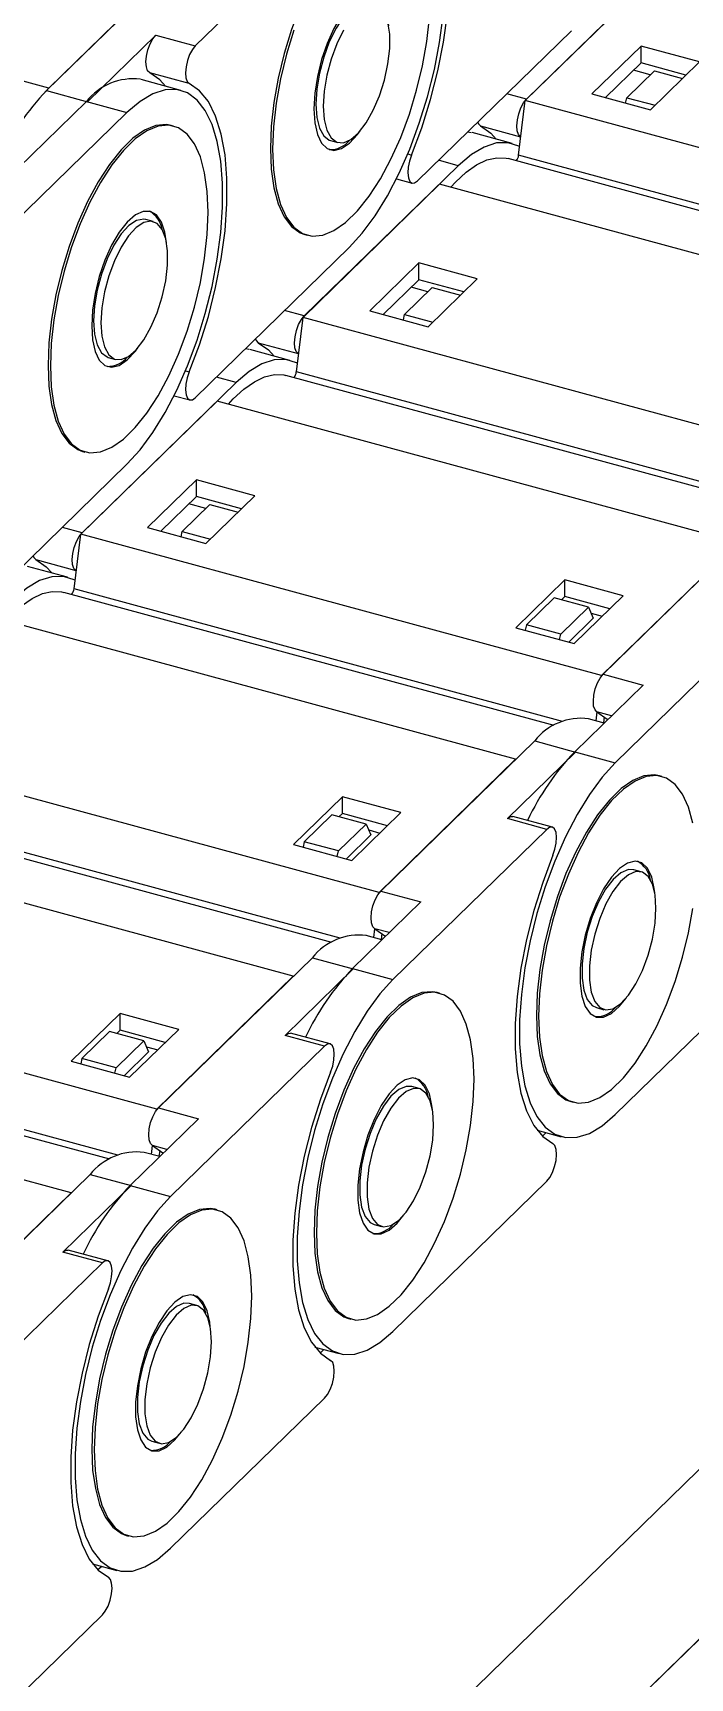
# Model space of a CAD drawing. Header units: millimetres. Extents: x 0 to 3353, y 0 to 2591.
# Drawn here: x 2530.1 to 2593.3, y 1426.4 to 1584.7 of the extents above; entities that cross this region are included whole.
import ezdxf

# ---------------------------------------------------------------- set-up
doc = ezdxf.new("R2010")
doc.units = ezdxf.units.MM
doc.header["$LTSCALE"] = 12

msp = doc.modelspace()

# ---------------------------------------------------------------- linework, layer by layer
at = {"color": 7, "linetype": 'Continuous', "lineweight": 25}
for p, q in [((2837.29, 1683.78), (2339.42, 1197.85)), ((2837.29, 1667.46), (2339.42, 1181.52)), ((2357.2, 1198.87), (2819.51, 1650.1)), ((2560.49, 1597.89), (2545.68, 1583.43)), ((2531.59, 1579.37), (2548.65, 1596.01)), ((2531.59, 1579.37), (2481.53, 1592.97)), ((2546.18, 1593.58), (2531.37, 1579.13)), ((2592.35, 1592.77), (2577.54, 1578.31)), ((2590.55, 1590.98), (2577.42, 1578.17)), ((2567.05, 1570.44), (2581.86, 1584.89)), ((2535.31, 1578.06), (2541.88, 1584.47)), ((2541.88, 1584.47), (2545.68, 1583.43)), ((2588.55, 1583.4), (2583.83, 1578.8)), ((2594.16, 1581.88), (2588.55, 1583.4)), ((2588.55, 1581.79), (2588.55, 1583.4)), ((2588.55, 1581.79), (2585.13, 1578.45)), ((2592.87, 1580.62), (2588.55, 1581.79)), ((2589.45, 1577.28), (2594.16, 1581.88)), ((2544.29, 1579.15), (2540.49, 1580.19)), ((2545.1, 1579.81), (2541.3, 1580.84)), ((2587.18, 1578.44), (2589.84, 1581.04)), ((2589.43, 1580.64), (2587.82, 1581.08)), ((2589.84, 1581.04), (2592.55, 1580.3)), ((2531.23, 1578.99), (2531.59, 1579.37)), ((2531.37, 1579.13), (2535.31, 1578.06)), ((2576.77, 1572.92), (2577.42, 1578.17)), ((2627.48, 1564.56), (2577.42, 1578.17)), ((2583.83, 1578.8), (2589.45, 1577.28)), ((2587.06, 1577.93), (2587.18, 1578.44)), ((2587.18, 1578.44), (2589.89, 1577.71)), ((2539.11, 1577.02), (2524.3, 1562.57)), ((2535.22, 1578.08), (2528.66, 1571.67)), ((2535.22, 1578.08), (2539.11, 1577.02)), ((2543.6, 1575.72), (2543.37, 1575.78)), ((2571.9, 1575.17), (2572.21, 1575.1)), ((2576.15, 1574.03), (2572.3, 1575.08)), ((2573.11, 1575.73), (2576.96, 1574.69)), ((2558.68, 1574.32), (2559.39, 1574.13)), ((2570.97, 1571.9), (2556.16, 1557.45)), ((2622.95, 1559.76), (2575.78, 1572.58)), ((2565.02, 1570.63), (2566.53, 1570.22)), ((2569.17, 1570.12), (2556.04, 1557.31)), ((2619.23, 1556.52), (2569.17, 1570.12)), ((2541.62, 1566.54), (2540.92, 1566.73)), ((2545.68, 1549.57), (2560.49, 1564.03)), ((2556.23, 1565.28), (2556.45, 1565.22)), ((2567.17, 1562.54), (2562.46, 1557.94)), ((2572.79, 1561.01), (2567.17, 1562.54)), ((2567.17, 1560.93), (2567.17, 1562.54)), ((2567.17, 1560.93), (2563.75, 1557.59)), ((2571.5, 1559.75), (2567.17, 1560.93)), ((2568.08, 1556.41), (2572.79, 1561.01)), ((2565.81, 1557.58), (2568.47, 1560.18)), ((2568.06, 1559.78), (2566.45, 1560.22)), ((2568.47, 1560.18), (2571.18, 1559.44)), ((2562.46, 1557.94), (2568.08, 1556.41)), ((2565.69, 1557.06), (2565.81, 1557.58)), ((2565.81, 1557.58), (2568.52, 1556.85)), ((2555.4, 1552.06), (2556.04, 1557.31)), ((2606.1, 1543.7), (2556.04, 1557.31)), ((2551.74, 1554.87), (2555.58, 1553.83)), ((2537.31, 1553.46), (2538.02, 1553.27)), ((2550.53, 1554.31), (2550.84, 1554.24)), ((2554.78, 1553.17), (2550.93, 1554.22)), ((2601.57, 1538.9), (2554.4, 1551.72)), ((2549.6, 1551.04), (2534.79, 1536.59)), ((2543.64, 1549.77), (2545.15, 1549.36)), ((2547.8, 1549.26), (2534.67, 1536.44)), ((2597.86, 1535.65), (2547.8, 1549.26)), ((2534.85, 1544.41), (2535.07, 1544.35)), ((2524.3, 1528.71), (2539.11, 1543.17)), ((2545.8, 1541.68), (2541.08, 1537.08)), ((2551.41, 1540.15), (2545.8, 1541.68)), ((2545.8, 1540.07), (2545.8, 1541.68)), ((2545.8, 1540.07), (2542.38, 1536.73)), ((2544.43, 1536.72), (2547.09, 1539.32)), ((2546.68, 1538.92), (2545.07, 1539.36)), ((2550.12, 1538.89), (2545.8, 1540.07)), ((2546.7, 1535.55), (2551.41, 1540.15)), ((2547.09, 1539.32), (2549.8, 1538.58)), ((2541.08, 1537.08), (2546.7, 1535.55)), ((2599.7, 1537.42), (2584.89, 1522.97)), ((2534.02, 1531.2), (2534.67, 1536.44)), ((2584.73, 1522.84), (2534.67, 1536.44)), ((2544.31, 1536.2), (2544.43, 1536.72)), ((2544.43, 1536.72), (2547.14, 1535.98)), ((2597.86, 1535.65), (2584.73, 1522.84)), ((2530.36, 1534.01), (2534.21, 1532.96)), ((2533.4, 1532.31), (2529.55, 1533.35)), ((2580.2, 1518.04), (2533.03, 1530.85)), ((2581.22, 1532.05), (2576.51, 1527.45)), ((2586.84, 1530.53), (2581.22, 1532.05)), ((2581.22, 1530.44), (2581.22, 1532.05)), ((2580.19, 1530.32), (2577.53, 1527.72)), ((2583.49, 1529.43), (2580.19, 1530.32)), ((2580.83, 1526.83), (2583.49, 1529.43)), ((2581.22, 1530.44), (2580.9, 1530.13)), ((2585.54, 1529.26), (2581.22, 1530.44)), ((2582.12, 1525.92), (2586.84, 1530.53)), ((2583.49, 1529.43), (2583.94, 1528.37)), ((2576.48, 1514.79), (2526.42, 1528.4)), ((2577.53, 1527.72), (2577.41, 1527.2)), ((2580.83, 1526.83), (2577.53, 1527.72)), ((2583.94, 1528.37), (2581.59, 1526.07)), ((2583.74, 1528.85), (2584.82, 1528.55)), ((2600.87, 1528.91), (2586.06, 1514.46)), ((2576.51, 1527.45), (2582.12, 1525.92)), ((2580.71, 1526.31), (2580.83, 1526.83)), ((2584.73, 1522.84), (2584.72, 1522.78)), ((2584.89, 1522.97), (2588.74, 1521.93)), ((2588.74, 1521.93), (2582.17, 1515.52)), ((2585.01, 1518.28), (2583.5, 1518.69)), ((2584.3, 1519.35), (2584.19, 1518.5)), ((2584.96, 1518.29), (2585.04, 1518.89)), ((2578.32, 1516.56), (2563.52, 1502.11)), ((2578.32, 1516.56), (2582.26, 1515.49)), ((2563.35, 1501.98), (2513.29, 1515.58)), ((2575.69, 1509.08), (2582.26, 1515.49)), ((2582.17, 1515.52), (2586.06, 1514.46)), ((2576.48, 1514.79), (2563.35, 1501.98)), ((2576.48, 1514.79), (2576.48, 1514.76)), ((2590.55, 1513.15), (2590.32, 1513.21)), ((2559.84, 1511.19), (2555.13, 1506.59)), ((2565.46, 1509.66), (2559.84, 1511.19)), ((2559.84, 1509.58), (2559.84, 1511.19)), ((2558.82, 1497.17), (2511.66, 1509.99)), ((2558.82, 1509.46), (2556.16, 1506.86)), ((2562.11, 1508.56), (2558.82, 1509.46)), ((2559.45, 1505.97), (2562.11, 1508.56)), ((2559.84, 1509.58), (2559.53, 1509.27)), ((2564.17, 1508.4), (2559.84, 1509.58)), ((2560.75, 1505.06), (2565.46, 1509.66)), ((2562.11, 1508.56), (2562.57, 1507.51)), ((2579.5, 1508.05), (2575.69, 1509.08)), ((2580.02, 1508.27), (2576.22, 1509.3)), ((2555.11, 1493.93), (2505.05, 1507.53)), ((2562.57, 1507.51), (2560.21, 1505.21)), ((2562.36, 1507.99), (2563.44, 1507.69)), ((2579.5, 1508.05), (2564.69, 1493.6)), ((2555.13, 1506.59), (2560.75, 1505.06)), ((2556.16, 1506.86), (2556.04, 1506.34)), ((2559.45, 1505.97), (2556.16, 1506.86)), ((2559.33, 1505.45), (2559.45, 1505.97)), ((2588.57, 1503.97), (2587.87, 1504.16)), ((2567.36, 1501.06), (2560.8, 1494.65)), ((2563.35, 1501.98), (2563.34, 1501.91)), ((2563.52, 1502.11), (2567.36, 1501.06)), ((2563.63, 1497.42), (2562.13, 1497.83)), ((2562.92, 1498.49), (2562.82, 1497.64)), ((2563.59, 1497.43), (2563.66, 1498.02)), ((2556.95, 1495.7), (2542.14, 1481.25)), ((2554.32, 1488.22), (2560.88, 1494.63)), ((2556.95, 1495.7), (2560.88, 1494.63)), ((2560.8, 1494.65), (2564.69, 1493.6)), ((2586.06, 1480.6), (2600.87, 1495.05)), ((2541.98, 1481.12), (2494.41, 1494.04)), ((2555.11, 1493.93), (2541.98, 1481.12)), ((2555.11, 1493.93), (2555.11, 1493.9)), ((2569.17, 1492.29), (2568.95, 1492.35)), ((2538.47, 1490.33), (2533.76, 1485.73)), ((2544.09, 1488.8), (2538.47, 1490.33)), ((2538.47, 1488.72), (2538.47, 1490.33)), ((2584.26, 1490.9), (2584.97, 1490.7)), ((2537.45, 1476.31), (2491.82, 1488.71)), ((2537.44, 1488.6), (2534.78, 1486)), ((2540.74, 1487.7), (2537.44, 1488.6)), ((2538.47, 1488.72), (2538.15, 1488.4)), ((2542.79, 1487.54), (2538.47, 1488.72)), ((2539.37, 1484.2), (2544.09, 1488.8)), ((2558.12, 1487.19), (2554.32, 1488.22)), ((2558.65, 1487.4), (2554.84, 1488.44)), ((2538.08, 1485.1), (2540.74, 1487.7)), ((2541.19, 1486.64), (2538.84, 1484.35)), ((2540.74, 1487.7), (2541.19, 1486.64)), ((2540.99, 1487.12), (2542.07, 1486.83)), ((2558.12, 1487.19), (2543.31, 1472.73)), ((2533.73, 1473.07), (2489.99, 1484.96)), ((2533.76, 1485.73), (2539.37, 1484.2)), ((2534.78, 1486), (2534.66, 1485.48)), ((2538.08, 1485.1), (2534.78, 1486)), ((2537.96, 1484.58), (2538.08, 1485.1)), ((2567.2, 1483.11), (2566.49, 1483.3)), ((2581.8, 1481.85), (2582.02, 1481.79)), ((2545.99, 1480.2), (2539.42, 1473.79)), ((2541.98, 1481.12), (2541.97, 1481.05)), ((2542.14, 1481.25), (2545.99, 1480.2)), ((2578.56, 1479.1), (2580.88, 1478.47)), ((2579.42, 1478.87), (2579.07, 1478.52)), ((2542.26, 1476.56), (2540.75, 1476.97)), ((2541.55, 1477.63), (2541.44, 1476.78)), ((2542.21, 1476.57), (2542.29, 1477.16)), ((2535.57, 1474.84), (2520.77, 1460.38)), ((2532.94, 1467.36), (2539.51, 1473.77)), ((2535.57, 1474.84), (2539.51, 1473.77)), ((2539.42, 1473.79), (2543.31, 1472.73)), ((2564.69, 1459.74), (2579.5, 1474.19)), ((2533.73, 1473.07), (2520.6, 1460.25)), ((2533.73, 1473.07), (2533.73, 1473.04)), ((2547.8, 1471.43), (2547.58, 1471.49)), ((2562.88, 1470.03), (2563.59, 1469.84)), ((2536.75, 1466.33), (2532.94, 1467.36)), ((2537.27, 1466.54), (2533.47, 1467.57)), ((2536.75, 1466.33), (2521.94, 1451.87)), ((2545.82, 1462.25), (2545.12, 1462.44)), ((2560.43, 1460.99), (2560.65, 1460.93)), ((2557.18, 1458.24), (2559.51, 1457.61)), ((2558.05, 1458), (2557.7, 1457.66)), ((2543.31, 1438.88), (2558.12, 1453.33)), ((2541.51, 1449.17), (2542.22, 1448.98)), ((2539.05, 1440.12), (2539.27, 1440.06)), ((2535.81, 1437.38), (2538.13, 1436.75)), ((2536.68, 1437.14), (2536.32, 1436.8)), ((2521.94, 1418.01), (2536.75, 1432.47))]:
    msp.add_line(p, q, dxfattribs=at)
at = {"color": 8, "linetype": 'Continuous', "lineweight": 25}
for p, q in [((2577.54, 1578.31), (2575.65, 1578.83)), ((2566.11, 1573.03), (2566.47, 1572.93)), ((2570.97, 1571.9), (2569.08, 1572.42)), ((2623.73, 1560.16), (2576.77, 1572.92)), ((2556.16, 1557.45), (2554.27, 1557.96)), ((2544.73, 1552.17), (2545.1, 1552.07)), ((2549.6, 1551.04), (2547.71, 1551.55)), ((2602.35, 1539.3), (2555.4, 1552.06)), ((2534.79, 1536.59), (2532.9, 1537.1)), ((2580.98, 1518.44), (2534.02, 1531.2)), ((2585.71, 1518.97), (2584.31, 1519.35)), ((2559.61, 1497.57), (2512.65, 1510.34)), ((2564.33, 1498.11), (2562.94, 1498.48)), ((2538.23, 1476.71), (2492.08, 1489.25)), ((2542.96, 1477.24), (2541.56, 1477.62))]:
    msp.add_line(p, q, dxfattribs=at)
at = {"color": 7, "linetype": 'Continuous', "lineweight": 25, "flags": 128}
for points in [[(2566.47, 1572.93), (2567.46, 1575.54), (2568.31, 1578.26), (2569.01, 1581.03), (2569.55, 1583.8), (2569.92, 1586.51), (2570.1, 1589.12), (2570.1, 1591.57), (2569.92, 1593.81), (2569.55, 1595.81), (2569.01, 1597.53), (2568.31, 1598.93), (2567.46, 1599.98), (2566.47, 1600.67)], [(2560.49, 1564.03), (2561.74, 1565.41), (2562.97, 1567.08), (2564.16, 1569.01), (2565.28, 1571.17), (2566.3, 1573.5), (2567.22, 1575.98), (2568.02, 1578.54), (2568.67, 1581.16), (2569.17, 1583.76), (2569.51, 1586.32), (2569.68, 1588.78), (2569.68, 1591.09), (2569.51, 1593.21), (2569.17, 1595.1), (2568.67, 1596.73), (2568.02, 1598.07), (2567.22, 1599.09), (2566.3, 1599.77), (2565.28, 1600.1), (2564.16, 1600.07), (2562.97, 1599.68), (2561.74, 1598.95), (2560.49, 1597.89)], [(2564.75, 1596.64), (2564.28, 1596.72), (2563.26, 1596.63), (2562.18, 1596.18), (2561.05, 1595.4), (2559.92, 1594.29), (2558.8, 1592.89), (2557.72, 1591.22), (2556.7, 1589.32), (2555.76, 1587.23), (2554.93, 1585), (2554.22, 1582.69), (2553.65, 1580.33), (2553.24, 1577.99), (2552.99, 1575.71), (2552.9, 1573.55)], [(2564.29, 1585.36), (2564.14, 1586.36), (2563.81, 1587.35), (2563.33, 1588.03), (2562.74, 1588.38), (2562.05, 1588.37), (2561.29, 1588.02), (2560.51, 1587.34), (2559.74, 1586.35), (2559.01, 1585.11), (2558.37, 1583.67), (2557.83, 1582.11), (2557.43, 1580.48), (2557.18, 1578.88), (2557.09, 1577.37)], [(2553.12, 1573.49), (2553.21, 1571.5), (2553.46, 1569.72), (2553.88, 1568.18), (2554.44, 1566.93), (2555.15, 1566), (2555.98, 1565.39), (2556.92, 1565.13), (2557.94, 1565.23), (2559.02, 1565.67), (2560.14, 1566.45), (2561.28, 1567.56), (2562.4, 1568.96), (2563.48, 1570.63), (2564.5, 1572.53), (2565.44, 1574.62), (2566.27, 1576.85), (2566.97, 1579.17), (2567.54, 1581.52), (2567.96, 1583.86), (2568.21, 1586.14)], [(2562.29, 1587.59), (2562.09, 1587.63), (2561.41, 1587.5), (2560.67, 1587.02), (2559.93, 1586.22), (2559.22, 1585.13), (2558.57, 1583.81), (2558.03, 1582.35), (2557.62, 1580.8), (2557.37, 1579.27), (2557.28, 1577.82)], [(2555.15, 1584.94), (2554.44, 1582.63), (2553.88, 1580.27), (2553.46, 1577.93), (2553.21, 1575.65), (2553.12, 1573.49)], [(2557.99, 1577.63), (2558.07, 1576.36), (2558.33, 1575.32), (2558.74, 1574.58), (2559.28, 1574.17), (2559.92, 1574.11), (2560.64, 1574.42), (2561.38, 1575.06), (2562.12, 1576.02), (2562.8, 1577.23), (2563.4, 1578.63), (2563.88, 1580.14), (2564.21, 1581.69), (2564.38, 1583.19), (2564.38, 1584.56), (2564.21, 1585.72)], [(2559.92, 1584.93), (2559.28, 1583.62), (2558.74, 1582.15), (2558.33, 1580.61), (2558.07, 1579.08), (2557.99, 1577.63)], [(2541.3, 1580.84), (2541.1, 1581.04), (2540.98, 1581.4), (2540.94, 1581.89), (2540.99, 1582.45), (2541.13, 1583.05), (2541.34, 1583.62), (2541.59, 1584.11), (2541.88, 1584.47)], [(2545.68, 1583.43), (2545.4, 1583.07), (2545.14, 1582.59), (2544.93, 1582.02), (2544.8, 1581.42), (2544.75, 1580.85), (2544.78, 1580.36), (2544.9, 1580.01), (2545.1, 1579.81)], [(2542.82, 1579.55), (2542.28, 1580.15), (2541.3, 1580.84)], [(2545.1, 1552.07), (2546.09, 1554.68), (2546.94, 1557.4), (2547.64, 1560.17), (2548.18, 1562.93), (2548.54, 1565.65), (2548.73, 1568.25), (2548.73, 1570.7), (2548.54, 1572.95), (2548.18, 1574.95), (2547.64, 1576.67), (2546.94, 1578.07), (2546.09, 1579.12), (2545.1, 1579.81)], [(2539.11, 1543.17), (2540.37, 1544.55), (2541.6, 1546.22), (2542.79, 1548.15), (2543.9, 1550.3), (2544.93, 1552.64), (2545.85, 1555.11), (2546.64, 1557.68), (2547.3, 1560.29), (2547.8, 1562.9), (2548.14, 1565.46), (2548.31, 1567.91), (2548.31, 1570.22), (2548.14, 1572.35), (2547.8, 1574.24), (2547.3, 1575.87), (2546.64, 1577.21), (2545.85, 1578.22), (2544.93, 1578.9), (2543.9, 1579.23), (2542.79, 1579.21), (2541.6, 1578.82), (2540.37, 1578.09), (2539.11, 1577.02)], [(2576.96, 1574.69), (2576.76, 1574.89), (2576.64, 1575.24), (2576.6, 1575.73), (2576.66, 1576.3), (2576.79, 1576.9), (2577, 1577.47), (2577.25, 1577.95), (2577.54, 1578.31)], [(2557.09, 1577.37), (2557.18, 1576.02), (2557.43, 1574.9), (2557.83, 1574.07), (2558.37, 1573.55), (2559.01, 1573.37), (2559.74, 1573.55), (2560.51, 1574.07), (2561.29, 1574.91), (2561.54, 1575.24)], [(2557.28, 1577.82), (2557.37, 1576.55), (2557.62, 1575.51), (2558.03, 1574.77), (2558.57, 1574.36), (2558.68, 1574.32)], [(2543.37, 1575.78), (2542.9, 1575.86), (2541.88, 1575.76), (2540.8, 1575.32), (2539.68, 1574.54), (2538.55, 1573.43), (2537.43, 1572.03), (2536.34, 1570.36), (2535.32, 1568.46), (2534.38, 1566.37), (2533.55, 1564.14), (2532.85, 1561.82), (2532.28, 1559.47), (2531.87, 1557.13), (2531.61, 1554.85), (2531.53, 1552.69)], [(2531.75, 1552.63), (2531.83, 1550.64), (2532.09, 1548.86), (2532.5, 1547.32), (2533.07, 1546.07), (2533.77, 1545.13), (2534.61, 1544.53), (2535.54, 1544.27), (2536.56, 1544.36), (2537.65, 1544.81), (2538.77, 1545.59), (2539.9, 1546.7), (2541.02, 1548.1), (2542.1, 1549.77), (2543.13, 1551.67), (2544.06, 1553.76), (2544.89, 1555.99), (2545.6, 1558.3), (2546.17, 1560.66), (2546.58, 1563), (2546.83, 1565.28), (2546.92, 1567.44), (2546.83, 1569.43), (2546.58, 1571.21), (2546.17, 1572.75), (2545.6, 1574), (2544.89, 1574.93), (2544.06, 1575.54), (2543.13, 1575.8), (2542.1, 1575.7), (2541.02, 1575.26), (2539.9, 1574.48), (2538.77, 1573.37), (2537.65, 1571.97), (2536.56, 1570.3), (2535.54, 1568.4), (2534.61, 1566.31), (2533.77, 1564.08), (2533.07, 1561.76), (2532.5, 1559.41), (2532.09, 1557.07), (2531.83, 1554.79), (2531.75, 1552.63)], [(2572.85, 1576.09), (2572.92, 1575.93), (2573.11, 1575.73)], [(2573.11, 1575.73), (2574.1, 1575.04), (2574.63, 1574.45)], [(2552.9, 1573.55), (2552.99, 1571.56), (2553.24, 1569.78), (2553.65, 1568.24), (2554.22, 1566.99), (2554.93, 1566.06), (2555.76, 1565.45), (2556.23, 1565.28)], [(2576.87, 1573.74), (2576.79, 1573.78), (2575.76, 1574.11), (2574.64, 1574.09), (2573.46, 1573.7), (2572.23, 1572.97), (2570.97, 1571.9)], [(2566.47, 1572.93), (2566.28, 1572.35), (2566.16, 1571.75), (2566.12, 1571.2), (2566.17, 1570.73), (2566.31, 1570.39), (2566.51, 1570.23), (2566.77, 1570.24), (2567.05, 1570.44)], [(2570.25, 1569.83), (2570.71, 1570.33), (2571.73, 1571.27), (2572.74, 1571.99), (2573.73, 1572.45), (2574.68, 1572.67), (2575.57, 1572.63), (2575.78, 1572.58)], [(2542.91, 1564.49), (2542.76, 1565.5), (2542.43, 1566.48), (2541.96, 1567.17), (2541.36, 1567.51), (2540.67, 1567.51), (2539.92, 1567.16), (2539.14, 1566.48), (2538.37, 1565.49), (2537.64, 1564.25), (2536.99, 1562.81), (2536.45, 1561.24), (2536.05, 1559.62), (2535.8, 1558.01), (2535.72, 1556.5)], [(2540.92, 1566.73), (2540.72, 1566.76), (2540.03, 1566.64), (2539.3, 1566.16), (2538.56, 1565.35), (2537.84, 1564.26), (2537.2, 1562.95), (2536.66, 1561.48), (2536.25, 1559.94), (2535.99, 1558.41), (2535.9, 1556.96)], [(2536.61, 1556.77), (2536.7, 1555.5), (2536.95, 1554.46), (2537.36, 1553.71), (2537.9, 1553.3), (2538.55, 1553.25), (2539.26, 1553.55), (2540.01, 1554.2), (2540.74, 1555.15), (2541.42, 1556.36), (2542.02, 1557.76), (2542.5, 1559.28), (2542.84, 1560.83), (2543.01, 1562.33), (2543.01, 1563.7), (2542.84, 1564.86), (2542.5, 1565.76), (2542.02, 1566.34), (2541.42, 1566.57), (2540.74, 1566.45), (2540.01, 1565.97), (2539.26, 1565.16), (2538.55, 1564.07), (2537.9, 1562.76), (2537.36, 1561.29), (2536.95, 1559.75), (2536.7, 1558.21), (2536.61, 1556.77)], [(2535.72, 1556.5), (2535.8, 1555.16), (2536.05, 1554.04), (2536.45, 1553.2), (2536.99, 1552.69), (2537.64, 1552.51), (2538.37, 1552.69), (2539.14, 1553.21), (2539.92, 1554.05), (2540.16, 1554.38)], [(2535.9, 1556.96), (2535.99, 1555.69), (2536.25, 1554.65), (2536.66, 1553.91), (2537.2, 1553.5), (2537.31, 1553.46)], [(2555.58, 1553.83), (2555.39, 1554.02), (2555.27, 1554.38), (2555.23, 1554.87), (2555.28, 1555.44), (2555.42, 1556.04), (2555.62, 1556.61), (2555.88, 1557.09), (2556.16, 1557.45)], [(2551.47, 1555.23), (2551.54, 1555.07), (2551.74, 1554.87)], [(2551.74, 1554.87), (2552.72, 1554.18), (2553.26, 1553.58)], [(2555.5, 1552.88), (2555.41, 1552.92), (2554.39, 1553.25), (2553.27, 1553.22), (2552.08, 1552.84), (2550.85, 1552.11), (2549.6, 1551.04)], [(2531.53, 1552.69), (2531.61, 1550.7), (2531.87, 1548.92), (2532.28, 1547.38), (2532.85, 1546.13), (2533.55, 1545.19), (2534.38, 1544.59), (2534.85, 1544.41)], [(2545.1, 1552.07), (2544.9, 1551.49), (2544.78, 1550.89), (2544.75, 1550.33), (2544.8, 1549.86), (2544.93, 1549.53), (2545.14, 1549.36), (2545.4, 1549.38), (2545.68, 1549.57)], [(2548.88, 1548.97), (2549.34, 1549.47), (2550.36, 1550.41), (2551.37, 1551.12), (2552.35, 1551.59), (2553.3, 1551.81), (2554.19, 1551.77), (2554.4, 1551.72)], [(2534.21, 1532.96), (2534.01, 1533.16), (2533.89, 1533.52), (2533.85, 1534.01), (2533.91, 1534.58), (2534.04, 1535.17), (2534.25, 1535.74), (2534.5, 1536.23), (2534.79, 1536.59)], [(2530.1, 1534.36), (2530.17, 1534.21), (2530.36, 1534.01)], [(2530.36, 1534.01), (2531.35, 1533.32), (2531.88, 1532.72)], [(2534.12, 1532.01), (2534.04, 1532.06), (2533.01, 1532.39), (2531.89, 1532.36), (2530.71, 1531.98), (2529.48, 1531.25), (2528.22, 1530.18)], [(2527.5, 1528.1), (2527.96, 1528.6), (2528.98, 1529.55), (2529.99, 1530.26), (2530.98, 1530.73), (2531.93, 1530.94), (2532.82, 1530.9), (2533.03, 1530.85)], [(2584.31, 1519.35), (2584.12, 1519.54), (2583.99, 1519.9), (2583.96, 1520.39), (2584.01, 1520.96), (2584.14, 1521.56), (2584.35, 1522.13), (2584.61, 1522.61), (2584.89, 1522.97)], [(2584.31, 1519.35), (2585.3, 1518.66), (2585.34, 1518.61)], [(2586.06, 1514.46), (2584.81, 1513.08), (2583.58, 1511.4), (2582.39, 1509.47), (2581.27, 1507.32), (2580.25, 1504.98), (2579.33, 1502.51), (2578.53, 1499.94), (2577.88, 1497.33), (2577.38, 1494.72), (2577.04, 1492.17), (2576.87, 1489.71), (2576.87, 1487.4), (2577.04, 1485.28), (2577.38, 1483.38), (2577.88, 1481.75), (2578.53, 1480.42), (2579.33, 1479.4), (2580.25, 1478.72), (2581.27, 1478.39), (2582.39, 1478.42), (2583.58, 1478.8), (2584.81, 1479.53), (2586.06, 1480.6)], [(2590.32, 1513.21), (2589.85, 1513.29), (2588.83, 1513.2), (2587.75, 1512.76), (2586.63, 1511.97), (2585.5, 1510.87), (2584.37, 1509.46), (2583.29, 1507.79), (2582.27, 1505.89), (2581.33, 1503.8), (2580.5, 1501.58), (2579.8, 1499.26), (2579.23, 1496.9), (2578.82, 1494.56), (2578.56, 1492.29), (2578.48, 1490.13), (2578.56, 1488.13), (2578.82, 1486.35), (2579.23, 1484.82), (2579.8, 1483.57), (2580.5, 1482.63), (2581.33, 1482.02), (2581.8, 1481.85)], [(2593.53, 1508.65), (2593.12, 1510.18), (2592.55, 1511.43), (2591.84, 1512.37), (2591.01, 1512.97), (2590.08, 1513.23), (2589.05, 1513.14), (2587.97, 1512.7), (2586.85, 1511.91), (2585.72, 1510.81), (2584.6, 1509.4), (2583.51, 1507.73), (2582.49, 1505.83), (2581.56, 1503.74), (2580.72, 1501.52), (2580.02, 1499.2), (2579.45, 1496.84), (2579.04, 1494.5), (2578.78, 1492.23), (2578.7, 1490.07), (2578.78, 1488.07), (2579.04, 1486.29), (2579.45, 1484.76), (2580.02, 1483.51), (2580.72, 1482.57), (2581.56, 1481.96), (2582.49, 1481.71), (2583.51, 1481.8), (2584.6, 1482.24), (2585.72, 1483.03), (2586.85, 1484.13), (2587.97, 1485.54), (2589.05, 1487.21), (2590.08, 1489.11), (2591.01, 1491.19), (2591.84, 1493.42), (2592.55, 1495.74), (2593.12, 1498.09), (2593.53, 1500.44)], [(2575.69, 1509.08), (2575.98, 1509.28), (2576.22, 1509.3)], [(2580.08, 1505.56), (2580.27, 1506.14), (2580.39, 1506.73), (2580.43, 1507.29), (2580.38, 1507.76), (2580.24, 1508.09), (2580.04, 1508.26), (2579.78, 1508.25), (2579.5, 1508.05)], [(2580.08, 1505.56), (2579.09, 1502.94), (2578.24, 1500.23), (2577.54, 1497.46), (2577, 1494.69), (2576.63, 1491.98), (2576.45, 1489.37), (2576.45, 1486.92), (2576.63, 1484.67), (2577, 1482.67), (2577.54, 1480.96), (2578.24, 1479.56), (2579.09, 1478.5), (2580.08, 1477.82)], [(2589.86, 1501.93), (2589.82, 1502.35), (2589.57, 1503.46), (2589.16, 1504.3), (2588.63, 1504.82), (2587.98, 1504.99), (2587.25, 1504.81), (2586.48, 1504.29), (2585.7, 1503.45), (2584.94, 1502.33), (2584.25, 1500.99), (2583.66, 1499.48), (2583.18, 1497.87), (2582.86, 1496.25), (2582.69, 1494.68), (2582.69, 1493.24), (2582.86, 1492), (2583.18, 1491.02), (2583.66, 1490.34), (2584.25, 1489.99), (2584.94, 1489.99), (2585.7, 1490.34), (2586.48, 1491.03), (2587.11, 1491.81)], [(2587.87, 1504.16), (2587.33, 1504.18), (2586.62, 1503.88), (2585.88, 1503.23), (2585.14, 1502.28), (2584.46, 1501.07), (2583.86, 1499.67), (2583.38, 1498.15), (2583.05, 1496.6), (2582.88, 1495.1), (2582.88, 1493.74), (2583.05, 1492.57), (2583.38, 1491.67), (2583.86, 1491.09), (2584.26, 1490.9)], [(2589.98, 1500.47), (2589.89, 1501.74), (2589.64, 1502.78), (2589.23, 1503.52), (2588.69, 1503.93), (2588.04, 1503.99), (2587.33, 1503.68), (2586.58, 1503.04), (2585.85, 1502.08), (2585.17, 1500.88), (2584.57, 1499.47), (2584.09, 1497.96), (2583.76, 1496.41), (2583.58, 1494.91), (2583.58, 1493.54), (2583.76, 1492.38), (2584.09, 1491.48), (2584.57, 1490.9), (2585.17, 1490.67), (2585.85, 1490.79), (2586.58, 1491.27), (2587.33, 1492.08), (2588.04, 1493.17), (2588.69, 1494.48), (2589.23, 1495.95), (2589.64, 1497.49), (2589.89, 1499.03), (2589.98, 1500.47)], [(2562.94, 1498.48), (2562.74, 1498.68), (2562.62, 1499.04), (2562.58, 1499.53), (2562.63, 1500.1), (2562.77, 1500.69), (2562.97, 1501.26), (2563.23, 1501.75), (2563.52, 1502.11)], [(2562.94, 1498.48), (2563.92, 1497.8), (2563.97, 1497.75)], [(2564.69, 1493.6), (2563.43, 1492.21), (2562.2, 1490.54), (2561.02, 1488.61), (2559.9, 1486.46), (2558.87, 1484.12), (2557.95, 1481.65), (2557.16, 1479.08), (2556.5, 1476.47), (2556, 1473.86), (2555.66, 1471.3), (2555.49, 1468.85), (2555.49, 1466.54), (2555.66, 1464.41), (2556, 1462.52), (2556.5, 1460.89), (2557.16, 1459.55), (2557.95, 1458.54), (2558.87, 1457.86), (2559.9, 1457.53), (2561.02, 1457.56), (2562.2, 1457.94), (2563.43, 1458.67), (2564.69, 1459.74)], [(2568.95, 1492.35), (2568.48, 1492.43), (2567.46, 1492.34), (2566.38, 1491.89), (2565.25, 1491.11), (2564.12, 1490), (2563, 1488.6), (2561.92, 1486.93), (2560.9, 1485.03), (2559.96, 1482.94), (2559.13, 1480.72), (2558.42, 1478.4), (2557.86, 1476.04), (2557.44, 1473.7), (2557.19, 1471.42), (2557.1, 1469.27), (2557.19, 1467.27), (2557.44, 1465.49), (2557.86, 1463.95), (2558.42, 1462.71), (2559.13, 1461.77), (2559.96, 1461.16), (2560.43, 1460.99)], [(2572.49, 1484.01), (2572.41, 1486), (2572.16, 1487.79), (2571.74, 1489.32), (2571.17, 1490.57), (2570.47, 1491.51), (2569.64, 1492.11), (2568.7, 1492.37), (2567.68, 1492.28), (2566.6, 1491.83), (2565.48, 1491.05), (2564.34, 1489.94), (2563.22, 1488.54), (2562.14, 1486.87), (2561.12, 1484.97), (2560.18, 1482.88), (2559.35, 1480.66), (2558.64, 1478.34), (2558.08, 1475.98), (2557.66, 1473.64), (2557.41, 1471.36), (2557.33, 1469.21), (2557.41, 1467.21), (2557.66, 1465.43), (2558.08, 1463.89), (2558.64, 1462.64), (2559.35, 1461.71), (2560.18, 1461.1), (2561.12, 1460.84), (2562.14, 1460.94), (2563.22, 1461.38), (2564.34, 1462.16), (2565.48, 1463.27), (2566.6, 1464.67), (2567.68, 1466.35), (2568.7, 1468.25), (2569.64, 1470.33), (2570.47, 1472.56), (2571.17, 1474.88), (2571.74, 1477.23), (2572.16, 1479.57), (2572.41, 1481.85), (2572.49, 1484.01)], [(2554.32, 1488.22), (2554.6, 1488.42), (2554.84, 1488.44)], [(2558.7, 1484.7), (2558.9, 1485.27), (2559.02, 1485.87), (2559.05, 1486.43), (2559, 1486.9), (2558.87, 1487.23), (2558.66, 1487.4), (2558.41, 1487.38), (2558.12, 1487.19)], [(2558.7, 1484.7), (2557.72, 1482.08), (2556.86, 1479.36), (2556.16, 1476.6), (2555.62, 1473.83), (2555.26, 1471.12), (2555.07, 1468.51), (2555.07, 1466.06), (2555.26, 1463.81), (2555.62, 1461.81), (2556.16, 1460.09), (2556.86, 1458.7), (2557.72, 1457.64), (2558.7, 1456.95)], [(2568.49, 1481.07), (2568.44, 1481.48), (2568.19, 1482.6), (2567.79, 1483.44), (2567.25, 1483.96), (2566.6, 1484.13), (2565.88, 1483.95), (2565.1, 1483.43), (2564.32, 1482.59), (2563.57, 1481.47), (2562.88, 1480.12), (2562.28, 1478.61), (2561.81, 1477.01), (2561.48, 1475.38), (2561.31, 1473.82), (2561.31, 1472.38), (2561.48, 1471.14), (2561.81, 1470.16), (2562.28, 1469.48), (2562.88, 1469.13), (2563.57, 1469.13), (2564.32, 1469.48), (2565.1, 1470.17), (2565.74, 1470.95)], [(2566.49, 1483.3), (2565.96, 1483.32), (2565.25, 1483.01), (2564.5, 1482.37), (2563.77, 1481.41), (2563.08, 1480.21), (2562.49, 1478.8), (2562.01, 1477.29), (2561.67, 1475.74), (2561.5, 1474.24), (2561.5, 1472.87), (2561.67, 1471.71), (2562.01, 1470.81), (2562.49, 1470.23), (2562.88, 1470.03)], [(2568.6, 1479.61), (2568.52, 1480.88), (2568.26, 1481.92), (2567.85, 1482.66), (2567.31, 1483.07), (2566.67, 1483.13), (2565.95, 1482.82), (2565.21, 1482.18), (2564.48, 1481.22), (2563.79, 1480.01), (2563.19, 1478.61), (2562.71, 1477.1), (2562.38, 1475.55), (2562.21, 1474.05), (2562.21, 1472.68), (2562.38, 1471.52), (2562.71, 1470.62), (2563.19, 1470.04), (2563.79, 1469.81), (2564.48, 1469.93), (2565.21, 1470.41), (2565.95, 1471.22), (2566.67, 1472.3), (2567.31, 1473.62), (2567.85, 1475.09), (2568.26, 1476.63), (2568.52, 1478.16), (2568.6, 1479.61)], [(2541.56, 1477.62), (2541.37, 1477.82), (2541.24, 1478.18), (2541.21, 1478.67), (2541.26, 1479.24), (2541.39, 1479.83), (2541.6, 1480.4), (2541.86, 1480.89), (2542.14, 1481.25)], [(2541.56, 1477.62), (2542.55, 1476.93), (2542.59, 1476.89)], [(2579.5, 1474.19), (2579.78, 1474.55), (2580.04, 1475.04), (2580.24, 1475.61), (2580.38, 1476.2), (2580.43, 1476.77), (2580.39, 1477.26), (2580.27, 1477.62), (2580.08, 1477.82)], [(2543.31, 1472.73), (2542.06, 1471.35), (2540.83, 1469.68), (2539.64, 1467.75), (2538.52, 1465.6), (2537.5, 1463.26), (2536.58, 1460.79), (2535.78, 1458.22), (2535.13, 1455.61), (2534.63, 1453), (2534.29, 1450.44), (2534.12, 1447.98), (2534.12, 1445.67), (2534.29, 1443.55), (2534.63, 1441.66), (2535.13, 1440.03), (2535.78, 1438.69), (2536.58, 1437.68), (2537.5, 1437), (2538.52, 1436.67), (2539.64, 1436.69), (2540.83, 1437.08), (2542.06, 1437.81), (2543.31, 1438.88)], [(2547.58, 1471.49), (2547.11, 1471.57), (2546.08, 1471.48), (2545, 1471.03), (2543.88, 1470.25), (2542.75, 1469.14), (2541.63, 1467.74), (2540.54, 1466.07), (2539.52, 1464.17), (2538.58, 1462.08), (2537.75, 1459.85), (2537.05, 1457.54), (2536.48, 1455.18), (2536.07, 1452.84), (2535.81, 1450.56), (2535.73, 1448.4), (2535.81, 1446.41), (2536.07, 1444.63), (2536.48, 1443.09), (2537.05, 1441.84), (2537.75, 1440.9), (2538.58, 1440.3), (2539.05, 1440.12)], [(2551.12, 1463.15), (2551.03, 1465.14), (2550.78, 1466.92), (2550.37, 1468.46), (2549.8, 1469.71), (2549.09, 1470.65), (2548.26, 1471.25), (2547.33, 1471.51), (2546.3, 1471.42), (2545.22, 1470.97), (2544.1, 1470.19), (2542.97, 1469.08), (2541.85, 1467.68), (2540.76, 1466.01), (2539.74, 1464.11), (2538.81, 1462.02), (2537.97, 1459.79), (2537.27, 1457.48), (2536.7, 1455.12), (2536.29, 1452.78), (2536.04, 1450.5), (2535.95, 1448.34), (2536.04, 1446.35), (2536.29, 1444.57), (2536.7, 1443.03), (2537.27, 1441.78), (2537.97, 1440.84), (2538.81, 1440.24), (2539.74, 1439.98), (2540.76, 1440.07), (2541.85, 1440.52), (2542.97, 1441.3), (2544.1, 1442.41), (2545.22, 1443.81), (2546.3, 1445.48), (2547.33, 1447.38), (2548.26, 1449.47), (2549.09, 1451.7), (2549.8, 1454.01), (2550.37, 1456.37), (2550.78, 1458.71), (2551.03, 1460.99), (2551.12, 1463.15)], [(2532.94, 1467.36), (2533.23, 1467.55), (2533.47, 1467.57)], [(2537.33, 1463.83), (2537.52, 1464.41), (2537.64, 1465.01), (2537.68, 1465.57), (2537.63, 1466.03), (2537.49, 1466.37), (2537.29, 1466.54), (2537.03, 1466.52), (2536.75, 1466.33)], [(2537.33, 1463.83), (2536.34, 1461.22), (2535.49, 1458.5), (2534.79, 1455.73), (2534.25, 1452.97), (2533.88, 1450.25), (2533.7, 1447.65), (2533.7, 1445.2), (2533.88, 1442.95), (2534.25, 1440.95), (2534.79, 1439.23), (2535.49, 1437.83), (2536.34, 1436.78), (2537.33, 1436.09)], [(2547.11, 1460.2), (2547.07, 1460.62), (2546.82, 1461.74), (2546.41, 1462.58), (2545.88, 1463.09), (2545.23, 1463.27), (2544.5, 1463.09), (2543.73, 1462.57), (2542.95, 1461.73), (2542.2, 1460.61), (2541.5, 1459.26), (2540.91, 1457.75), (2540.44, 1456.14), (2540.11, 1454.52), (2539.94, 1452.95), (2539.94, 1451.52), (2540.11, 1450.28), (2540.44, 1449.3), (2540.91, 1448.61), (2541.5, 1448.27), (2542.2, 1448.27), (2542.95, 1448.62), (2543.73, 1449.3), (2544.36, 1450.09)], [(2545.12, 1462.44), (2544.58, 1462.46), (2543.87, 1462.15), (2543.13, 1461.51), (2542.39, 1460.55), (2541.71, 1459.34), (2541.11, 1457.94), (2540.63, 1456.43), (2540.3, 1454.88), (2540.13, 1453.38), (2540.13, 1452.01), (2540.3, 1450.85), (2540.63, 1449.95), (2541.11, 1449.37), (2541.51, 1449.17)], [(2547.23, 1458.74), (2547.14, 1460.02), (2546.89, 1461.06), (2546.48, 1461.8), (2545.94, 1462.21), (2545.29, 1462.26), (2544.58, 1461.96), (2543.83, 1461.31), (2543.1, 1460.36), (2542.42, 1459.15), (2541.82, 1457.75), (2541.34, 1456.23), (2541.01, 1454.69), (2540.83, 1453.19), (2540.83, 1451.82), (2541.01, 1450.65), (2541.34, 1449.76), (2541.82, 1449.18), (2542.42, 1448.94), (2543.1, 1449.07), (2543.83, 1449.55), (2544.58, 1450.35), (2545.29, 1451.44), (2545.94, 1452.76), (2546.48, 1454.22), (2546.89, 1455.77), (2547.14, 1457.3), (2547.23, 1458.74)], [(2558.12, 1453.33), (2558.41, 1453.69), (2558.66, 1454.17), (2558.87, 1454.74), (2559, 1455.34), (2559.05, 1455.91), (2559.02, 1456.4), (2558.9, 1456.76), (2558.7, 1456.95)], [(2536.75, 1432.47), (2537.03, 1432.83), (2537.29, 1433.31), (2537.49, 1433.88), (2537.63, 1434.48), (2537.68, 1435.05), (2537.64, 1435.53), (2537.52, 1435.89), (2537.33, 1436.09)]]:
    msp.add_lwpolyline(points, dxfattribs=at)
at = {"color": 7, "linetype": 'Continuous', "lineweight": 25}
for centre, radius, start, end in [((2539.69, 1574.58), 5.68, 82.7989, 141.9005), ((2549.41, 1561.91), 24.93, 136.32, 154.8029), ((2558.64, 1575.87), 2.42, 268.2315, 320.8138), ((2575.85, 1572.99), 0.928, 318.1453, 355.7081), ((2540.12, 1565.43), 2.39, 8.3982, 61.7386), ((2537.27, 1555.01), 2.42, 268.2315, 320.8137), ((2554.47, 1552.13), 0.928, 318.1453, 355.7081), ((2533.1, 1531.27), 0.928, 318.1453, 355.7081), ((2582.79, 1513.06), 5.68, 82.7989, 141.9005), ((2600.2, 1498.3), 24.93, 136.32, 154.8029), ((2587.05, 1502.85), 2.42, 8.7305, 61.4064), ((2561.42, 1492.2), 5.68, 82.7989, 141.9005), ((2578.83, 1477.43), 24.93, 136.32, 154.8029), ((2584.23, 1492.42), 2.39, 267.9008, 321.1442), ((2565.67, 1481.99), 2.42, 8.7306, 61.4064), ((2540.04, 1471.33), 5.68, 82.7989, 141.9005), ((2557.45, 1456.57), 24.93, 136.32, 154.8029), ((2562.85, 1471.55), 2.39, 267.9008, 321.1442), ((2544.3, 1461.13), 2.42, 8.7304, 61.4064), ((2541.48, 1450.69), 2.39, 267.9008, 321.1444)]:
    msp.add_arc(centre, radius, start, end, dxfattribs=at)

doc.saveas('drawing.dxf')
